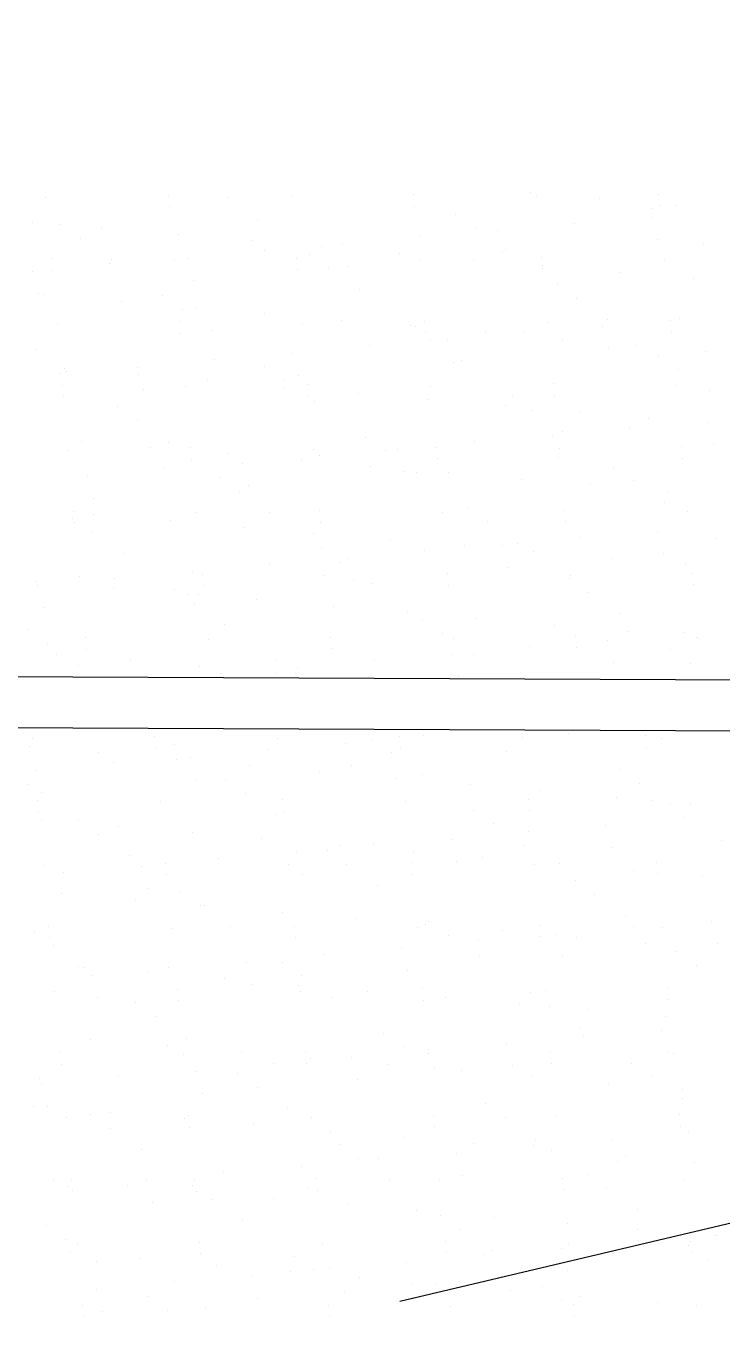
# Model space of a CAD drawing. Header units: millimetres. Extents: x 98 to 155, y -181 to 127.
# Drawn here: x 103.581 to 104.938, y 123.39 to 125.912 of the extents above; entities that cross this region are included whole.
import ezdxf
from ezdxf.enums import TextEntityAlignment as Align
from ezdxf.xclip import XClip

# ---------------------------------------------------------------- set-up
doc = ezdxf.new("R2010")
doc.units = ezdxf.units.MM
doc.header["$LTSCALE"] = 15
doc.header["$XCLIPFRAME"] = 2
doc.linetypes.add('ACAD_ISO07W100', pattern=[3, 0, -3])
doc.linetypes.add('HIDDEN', pattern=[0.375, 0.25, -0.125])
doc.layers.get('0').update_dxf_attribs({"color": 250})
for name, color, linetype in [('A-MURO BAJO', 250, 'Continuous'), ('A-PROYECCIONES', 250, 'HIDDEN'), ('DLP_VERDE', 250, 'Continuous')]:
    doc.layers.add(name, color=color, linetype=linetype)
doc.styles.add('R80', font='ARIALN.TTF', dxfattribs={"height": 2.03})

# ---------------------------------------------------------------- blocks, each defined once
blk = doc.blocks.new('A$C9f73720c')
at = {"layer": 'A-MURO BAJO', "ltscale": 0.5}
for p, q in [((38.0458, 125.7916, 0), (40.0797, 134.6873, 0)), ((40.1766, 134.6627, 0), (38.1545, 125.8181, 0))]:
    blk.add_line(p, q, dxfattribs=at)
at = {"layer": 'A-PROYECCIONES'}
blk.add_line((38.8761, 87.8303, 0), (38.1838, 142.0709, 0), dxfattribs=at)
at = {"layer": 'DLP_VERDE', "linetype": 'Continuous'}
for p, q in [((38.6072, 132.6004), (38.6072, 132.6004)), ((38.4181, 132.5674), (38.4181, 132.5674)), ((38.4401, 132.5645), (38.4401, 132.5645)), ((38.5461, 132.566), (38.5461, 132.566)), ((38.5728, 132.5689), (38.5728, 132.5689)), ((38.6924, 132.5667), (38.6924, 132.5667)), ((38.8407, 132.5737), (38.8407, 132.5737)), ((38.4201, 132.5291), (38.4201, 132.5291)), ((38.4645, 132.531), (38.4645, 132.531)), ((38.5591, 132.5488), (38.5591, 132.5488)), ((38.6631, 132.5352), (38.6631, 132.5352)), ((38.6732, 132.5401), (38.6732, 132.5401)), ((38.6851, 132.5323), (38.6851, 132.5323)), ((38.8331, 132.5471), (38.8331, 132.5471)), ((38.8775, 132.549), (38.8775, 132.549)), ((38.89, 132.55), (38.89, 132.55)), ((38.5191, 132.5196), (38.5191, 132.5196)), ((38.8041, 132.5166), (38.8041, 132.5166)), ((38.9081, 132.5029), (38.9081, 132.5029)), ((38.9302, 132.5), (38.9302, 132.5)), ((39.0492, 132.4843), (39.0492, 132.4843)), ((39.1711, 132.4981), (39.1711, 132.4981)), ((38.8002, 132.4677), (38.8002, 132.4677)), ((39.1367, 132.4665), (39.1367, 132.4665)), ((39.1532, 132.4706), (39.1532, 132.4706)), ((39.1752, 132.4677), (39.1752, 132.4677)), ((38.4293, 132.4373), (38.4293, 132.4373)), ((38.5055, 132.4371), (38.5055, 132.4371)), ((38.649, 132.4289), (38.649, 132.4289)), ((38.7658, 132.4362), (38.7658, 132.4362)), ((38.7953, 132.4296), (38.7953, 132.4296)), ((38.9435, 132.4366), (38.9435, 132.4366)), ((39.087, 132.4284), (39.087, 132.4284)), ((39.2333, 132.429), (39.2333, 132.429)), ((39.2942, 132.4521), (39.2942, 132.4521)), ((39.3816, 132.4361), (39.3816, 132.4361)), ((39.3982, 132.4384), (39.3982, 132.4384)), ((39.4202, 132.4355), (39.4202, 132.4355)), ((39.4539, 132.4477), (39.4539, 132.4477)), ((39.5251, 132.4278), (39.5251, 132.4278)), ((38.3948, 132.4058), (38.3948, 132.4058)), ((39.0196, 132.4059), (39.0196, 132.4059)), ((39.064, 132.4079), (39.064, 132.4079)), ((39.083, 132.4173), (39.083, 132.4173)), ((39.2727, 132.417), (39.2727, 132.417)), ((39.4326, 132.424), (39.4326, 132.424)), ((39.477, 132.4259), (39.477, 132.4259)), ((39.5392, 132.4198), (39.5392, 132.4198)), ((38.4467, 132.3809), (38.4467, 132.3809)), ((38.6066, 132.3879), (38.6066, 132.3879)), ((38.651, 132.3898), (38.651, 132.3898)), ((38.712, 132.3869), (38.712, 132.3869)), ((38.8597, 132.3989), (38.8597, 132.3989)), ((39.7482, 132.3809), (39.7482, 132.3809)), ((39.3641, 132.3654), (39.3641, 132.3654)), ((38.3849, 132.3316), (38.3849, 132.3316)), ((38.9932, 132.335), (38.9932, 132.335)), ((39.3297, 132.3339), (39.3297, 132.3339)), ((39.6894, 132.3379), (39.6894, 132.3379)), ((39.7138, 132.3494), (39.7138, 132.3494)), ((39.7834, 132.342), (39.7834, 132.342)), ((39.8278, 132.344), (39.8278, 132.344)), ((39.8377, 132.3449), (39.8377, 132.3449)), ((38.4889, 132.318), (38.4889, 132.318)), ((38.511, 132.3151), (38.511, 132.3151)), ((38.6222, 132.3047), (38.6222, 132.3047)), ((38.9588, 132.3035), (38.9588, 132.3035)), ((38.4601, 132.293), (38.4601, 132.293)), ((38.6084, 132.3), (38.6084, 132.3)), ((38.63, 132.2994), (38.63, 132.2994)), ((38.734, 132.2857), (38.734, 132.2857)), ((38.7518, 132.2918), (38.7518, 132.2918)), ((38.756, 132.2828), (38.756, 132.2828)), ((38.8981, 132.2925), (38.8981, 132.2925)), ((39.0464, 132.2995), (39.0464, 132.2995)), ((39.1899, 132.2913), (39.1899, 132.2913)), ((39.2759, 132.2846), (39.2759, 132.2846)), ((39.3361, 132.2919), (39.3361, 132.2919)), ((39.4592, 132.2758), (39.4592, 132.2758)), ((39.4844, 132.299), (39.4844, 132.299)), ((39.66, 132.3002), (39.66, 132.3002)), ((39.6871, 132.2787), (39.6871, 132.2787)), ((39.7091, 132.2758), (39.7091, 132.2758)), ((38.5878, 132.2731), (38.5878, 132.2731)), ((38.875, 132.2671), (38.875, 132.2671)), ((38.905, 132.2542), (38.905, 132.2542)), ((38.979, 132.2534), (38.979, 132.2534)), ((39.001, 132.2505), (39.001, 132.2505)), ((39.0462, 132.2578), (39.0462, 132.2578)), ((39.2061, 132.2647), (39.2061, 132.2647)), ((39.2505, 132.2667), (39.2505, 132.2667)), ((39.8281, 132.2601), (39.8281, 132.2601)), ((38.3801, 132.2287), (38.3801, 132.2287)), ((38.4245, 132.2306), (38.4245, 132.2306)), ((38.6332, 132.2397), (38.6332, 132.2397)), ((38.7931, 132.2467), (38.7931, 132.2467)), ((38.8375, 132.2487), (38.8375, 132.2487)), ((39.12, 132.2349), (39.12, 132.2349)), ((39.9321, 132.2464), (39.9321, 132.2464)), ((39.9412, 132.2482), (39.9412, 132.2482)), ((39.9542, 132.2435), (39.9542, 132.2435)), ((40.0732, 132.2279), (40.0732, 132.2279)), ((40.2777, 132.2471), (40.2777, 132.2471)), ((38.5341, 132.2239), (38.5341, 132.2239)), ((39.1861, 132.2023), (39.1861, 132.2023)), ((39.224, 132.2212), (39.224, 132.2212)), ((39.2461, 132.2183), (39.2461, 132.2183)), ((39.3651, 132.2026), (39.3651, 132.2026)), ((39.646, 132.2001), (39.646, 132.2001)), ((39.7923, 132.2008), (39.7923, 132.2008)), ((39.9068, 132.2167), (39.9068, 132.2167)), ((39.9406, 132.2078), (39.9406, 132.2078)), ((39.9699, 132.2009), (39.9699, 132.2009)), ((40.0143, 132.2028), (40.0143, 132.2028)), ((40.1772, 132.2142), (40.1772, 132.2142)), ((40.1992, 132.2113), (40.1992, 132.2113)), ((40.2231, 132.2119), (40.2231, 132.2119)), ((40.2303, 132.2003), (40.2303, 132.2003)), ((40.3786, 132.2073), (40.3786, 132.2073)), ((40.3829, 132.2189), (40.3829, 132.2189)), ((40.4273, 132.2208), (40.4273, 132.2208)), ((39.4691, 132.1889), (39.4691, 132.1889)), ((39.4911, 132.186), (39.4911, 132.186)), ((39.8101, 132.1939), (39.8101, 132.1939)), ((40.084, 132.1996), (40.084, 132.1996)), ((40.2239, 132.1978), (40.2239, 132.1978)), ((40.3182, 132.1956), (40.3182, 132.1956)), ((40.4222, 132.1819), (40.4222, 132.1819)), ((40.4442, 132.179), (40.4442, 132.179)), ((40.5221, 132.1991), (40.5221, 132.1991)), ((38.4166, 132.1552), (38.4166, 132.1552)), ((38.5629, 132.1559), (38.5629, 132.1559)), ((38.7112, 132.1629), (38.7112, 132.1629)), ((38.8152, 132.172), (38.8152, 132.172)), ((38.8547, 132.1547), (38.8547, 132.1547)), ((39.0009, 132.1554), (39.0009, 132.1554)), ((39.1492, 132.1624), (39.1492, 132.1624)), ((39.1517, 132.1708), (39.1517, 132.1708)), ((39.2927, 132.1542), (39.2927, 132.1542)), ((39.439, 132.1548), (39.439, 132.1548)), ((39.4689, 132.1519), (39.4689, 132.1519)), ((39.853, 132.1675), (39.853, 132.1675)), ((40.5632, 132.1634), (40.5632, 132.1634)), ((38.4443, 132.1416), (38.4443, 132.1416)), ((38.7808, 132.1404), (38.7808, 132.1404)), ((39.437, 132.1255), (39.437, 132.1255)), ((40.5051, 132.1459), (40.5051, 132.1459)), ((38.3148, 132.1008), (38.3148, 132.1008)), ((38.4099, 132.1101), (38.4099, 132.1101)), ((38.9796, 132.1055), (38.9796, 132.1055)), ((39.024, 132.1075), (39.024, 132.1075)), ((39.098, 132.1215), (39.098, 132.1215)), ((39.2327, 132.1166), (39.2327, 132.1166)), ((39.3926, 132.1236), (39.3926, 132.1236)), ((40.1341, 132.1156), (40.1341, 132.1156)), ((40.4707, 132.1144), (40.4707, 132.1144)), ((38.3368, 132.0979), (38.3368, 132.0979)), ((38.4067, 132.0805), (38.4067, 132.0805)), ((38.4558, 132.0822), (38.4558, 132.0822)), ((38.5666, 132.0875), (38.5666, 132.0875)), ((38.611, 132.0895), (38.611, 132.0895)), ((38.7271, 132.0912), (38.7271, 132.0912)), ((38.8197, 132.0986), (38.8197, 132.0986)), ((39.7632, 132.0852), (39.7632, 132.0852)), ((40.0997, 132.084), (40.0997, 132.084)), ((38.3561, 132.0608), (38.3561, 132.0608)), ((38.5598, 132.0685), (38.5598, 132.0685)), ((38.5819, 132.0656), (38.5819, 132.0656)), ((38.7008, 132.0499), (38.7008, 132.0499)), ((39.3791, 132.0696), (39.3791, 132.0696)), ((39.6054, 132.0713), (39.6054, 132.0713)), ((39.7288, 132.0537), (39.7288, 132.0537)), ((39.7488, 132.063), (39.7488, 132.063)), ((39.8951, 132.0637), (39.8951, 132.0637)), ((39.9966, 132.0527), (39.9966, 132.0527)), ((40.0434, 132.0707), (40.0434, 132.0707)), ((40.1564, 132.0597), (40.1564, 132.0597)), ((40.1869, 132.0625), (40.1869, 132.0625)), ((40.2008, 132.0616), (40.2008, 132.0616)), ((40.3331, 132.0632), (40.3331, 132.0632)), ((40.4096, 132.0707), (40.4096, 132.0707)), ((40.4169, 132.0651), (40.4169, 132.0651)), ((40.4814, 132.0702), (40.4814, 132.0702)), ((38.376, 132.0263), (38.376, 132.0263)), ((38.8048, 132.0362), (38.8048, 132.0362)), ((38.814, 132.0258), (38.814, 132.0258)), ((38.8269, 132.0333), (38.8269, 132.0333)), ((39.0082, 132.0393), (39.0082, 132.0393)), ((39.2521, 132.0253), (39.2521, 132.0253)), ((39.3447, 132.0381), (39.3447, 132.0381)), ((39.5836, 132.0347), (39.5836, 132.0347)), ((39.654, 132.0429), (39.654, 132.0429)), ((39.7434, 132.0417), (39.7434, 132.0417)), ((39.758, 132.0292), (39.758, 132.0292)), ((39.78, 132.0263), (39.78, 132.0263)), ((39.7879, 132.0436), (39.7879, 132.0436)), ((40.046, 132.0348), (40.046, 132.0348)), ((38.5195, 132.0181), (38.5195, 132.0181)), ((38.6373, 132.0089), (38.6373, 132.0089)), ((38.6657, 132.0188), (38.6657, 132.0188)), ((38.9459, 132.0177), (38.9459, 132.0177)), ((38.9575, 132.0176), (38.9575, 132.0176)), ((38.9738, 132.0077), (38.9738, 132.0077)), ((39.0499, 132.004), (39.0499, 132.004)), ((39.0719, 132.0011), (39.0719, 132.0011)), ((39.1038, 132.0182), (39.1038, 132.0182)), ((39.3955, 132.017), (39.3955, 132.017)), ((39.6751, 132.0044), (39.6751, 132.0044)), ((39.899, 132.0107), (39.899, 132.0107)), ((38.6028, 131.9774), (38.6028, 131.9774)), ((39.1909, 131.9854), (39.1909, 131.9854)), ((39.291, 131.9888), (39.291, 131.9888)), ((39.4192, 131.9754), (39.4192, 131.9754)), ((40.003, 131.997), (40.003, 131.997)), ((40.025, 131.9941), (40.025, 131.9941)), ((40.144, 131.9784), (40.144, 131.9784)), ((40.3271, 131.9829), (40.3271, 131.9829)), ((38.7975, 131.9483), (38.7975, 131.9483)), ((38.92, 131.9585), (38.92, 131.9585)), ((39.0062, 131.9574), (39.0062, 131.9574)), ((39.1661, 131.9644), (39.1661, 131.9644)), ((39.2105, 131.9663), (39.2105, 131.9663)), ((39.2949, 131.9717), (39.2949, 131.9717)), ((39.3169, 131.9688), (39.3169, 131.9688)), ((39.4359, 131.9532), (39.4359, 131.9532)), ((39.9562, 131.9525), (39.9562, 131.9525)), ((40.248, 131.9647), (40.248, 131.9647)), ((40.2701, 131.9618), (40.2701, 131.9618)), ((40.2927, 131.9513), (40.2927, 131.9513)), ((38.3401, 131.9283), (38.3401, 131.9283)), ((38.3845, 131.9302), (38.3845, 131.9302)), ((38.5491, 131.9281), (38.5491, 131.9281)), ((38.5932, 131.9394), (38.5932, 131.9394)), ((38.7531, 131.9463), (38.7531, 131.9463)), ((39.5599, 131.9271), (39.5599, 131.9271)), ((39.7082, 131.9342), (39.7082, 131.9342)), ((39.8517, 131.9259), (39.8517, 131.9259)), ((39.998, 131.9266), (39.998, 131.9266)), ((40.1462, 131.9336), (40.1462, 131.9336)), ((40.2897, 131.9254), (40.2897, 131.9254)), ((40.389, 131.9462), (40.389, 131.9462)), ((40.436, 131.9261), (40.436, 131.9261)), ((40.4931, 131.9325), (40.4931, 131.9325)), ((40.5151, 131.9296), (40.5151, 131.9296)), ((39.2012, 131.9066), (39.2012, 131.9066)), ((39.5853, 131.9221), (39.5853, 131.9221)), ((39.9218, 131.921), (39.9218, 131.921)), ((39.9299, 131.9005), (39.9299, 131.9005)), ((39.9744, 131.9024), (39.9744, 131.9024)), ((40.1831, 131.9115), (40.1831, 131.9115)), ((40.239, 131.9021), (40.239, 131.9021)), ((40.3429, 131.9185), (40.3429, 131.9185)), ((40.3873, 131.9204), (40.3873, 131.9204)), ((38.3305, 131.8822), (38.3305, 131.8822)), ((38.4788, 131.8892), (38.4788, 131.8892)), ((38.6223, 131.881), (38.6223, 131.881)), ((38.7686, 131.8817), (38.7686, 131.8817)), ((38.8302, 131.8762), (38.8302, 131.8762)), ((38.9169, 131.8887), (38.9169, 131.8887)), ((39.0603, 131.8805), (39.0603, 131.8805)), ((39.1668, 131.875), (39.1668, 131.875)), ((39.2066, 131.8811), (39.2066, 131.8811)), ((39.3549, 131.8882), (39.3549, 131.8882)), ((39.5509, 131.8906), (39.5509, 131.8906)), ((39.5614, 131.8844), (39.5614, 131.8844)), ((39.7701, 131.8935), (39.7701, 131.8935)), ((38.2817, 131.865), (38.2817, 131.865)), ((38.3857, 131.8513), (38.3857, 131.8513)), ((38.4077, 131.8484), (38.4077, 131.8484)), ((39.868, 131.8717), (39.868, 131.8717)), ((38.4593, 131.8458), (38.4593, 131.8458)), ((38.5267, 131.8327), (38.5267, 131.8327)), ((38.7958, 131.8447), (38.7958, 131.8447)), ((39.113, 131.8258), (39.113, 131.8258)), ((39.3526, 131.8232), (39.3526, 131.8232)), ((39.397, 131.8251), (39.397, 131.8251)), ((38.4249, 131.8143), (38.4249, 131.8143)), ((38.6307, 131.819), (38.6307, 131.819)), ((38.6527, 131.8161), (38.6527, 131.8161)), ((38.7717, 131.8005), (38.7717, 131.8005)), ((38.7797, 131.7982), (38.7797, 131.7982)), ((38.9396, 131.8052), (38.9396, 131.8052)), ((38.984, 131.8071), (38.984, 131.8071)), ((39.1927, 131.8162), (39.1927, 131.8162)), ((39.5838, 131.812), (39.5838, 131.812)), ((39.6058, 131.8091), (39.6058, 131.8091)), ((39.811, 131.7971), (39.811, 131.7971)), ((40.1492, 131.8198), (40.1492, 131.8198)), ((40.2491, 131.7965), (40.2491, 131.7965)), ((40.4857, 131.8186), (40.4857, 131.8186)), ((38.3667, 131.7802), (38.3667, 131.7802)), ((38.5266, 131.7871), (38.5266, 131.7871)), ((38.571, 131.7891), (38.571, 131.7891)), ((38.7421, 131.7954), (38.7421, 131.7954)), ((38.8757, 131.7868), (38.8757, 131.7868)), ((38.8977, 131.7839), (38.8977, 131.7839)), ((39.3941, 131.7739), (39.3941, 131.7739)), ((39.6628, 131.79), (39.6628, 131.79)), ((39.7248, 131.7935), (39.7248, 131.7935)), ((39.7782, 131.7894), (39.7782, 131.7894)), ((39.8288, 131.7798), (39.8288, 131.7798)), ((39.8509, 131.7769), (39.8509, 131.7769)), ((39.9545, 131.7888), (39.9545, 131.7888)), ((40.1008, 131.7895), (40.1008, 131.7895)), ((40.1148, 131.7883), (40.1148, 131.7883)), ((40.3925, 131.7883), (40.3925, 131.7883)), ((38.3712, 131.765), (38.3712, 131.765)), ((38.5817, 131.7521), (38.5817, 131.7521)), ((39.0167, 131.7682), (39.0167, 131.7682)), ((39.0197, 131.7516), (39.0197, 131.7516)), ((39.1207, 131.7545), (39.1207, 131.7545)), ((39.1428, 131.7516), (39.1428, 131.7516)), ((39.7438, 131.7579), (39.7438, 131.7579)), ((39.9566, 131.7523), (39.9566, 131.7523)), ((39.9699, 131.7612), (39.9699, 131.7612)), ((40.0739, 131.7475), (40.0739, 131.7475)), ((40.1164, 131.7593), (40.1164, 131.7593)), ((40.1609, 131.7612), (40.1609, 131.7612)), ((40.3696, 131.7704), (40.3696, 131.7704)), ((40.4319, 131.7694), (40.4319, 131.7694)), ((38.2871, 131.7444), (38.2871, 131.7444)), ((38.4334, 131.7451), (38.4334, 131.7451)), ((38.7251, 131.7439), (38.7251, 131.7439)), ((38.8714, 131.7446), (38.8714, 131.7446)), ((39.0232, 131.7435), (39.0232, 131.7435)), ((39.1632, 131.7434), (39.1632, 131.7434)), ((39.2618, 131.736), (39.2618, 131.736)), ((39.3095, 131.744), (39.3095, 131.744)), ((39.3597, 131.7423), (39.3597, 131.7423)), ((39.3658, 131.7223), (39.3658, 131.7223)), ((39.5436, 131.7343), (39.5436, 131.7343)), ((39.7035, 131.7413), (39.7035, 131.7413)), ((39.7479, 131.7432), (39.7479, 131.7432)), ((40.061, 131.739), (40.061, 131.739)), ((40.0959, 131.7446), (40.0959, 131.7446)), ((40.2149, 131.729), (40.2149, 131.729)), ((38.6523, 131.7131), (38.6523, 131.7131)), ((38.9888, 131.712), (38.9888, 131.712)), ((39.3878, 131.7194), (39.3878, 131.7194)), ((39.6901, 131.7086), (39.6901, 131.7086)), ((40.3189, 131.7153), (40.3189, 131.7153)), ((40.3409, 131.7124), (40.3409, 131.7124)), ((40.4599, 131.6967), (40.4599, 131.6967)), ((38.2814, 131.6828), (38.2814, 131.6828)), ((38.6179, 131.6816), (38.6179, 131.6816)), ((39.306, 131.6931), (39.306, 131.6931)), ((39.3792, 131.675), (39.3792, 131.675)), ((40.3421, 131.6871), (40.3421, 131.6871)), ((38.2469, 131.6512), (38.2469, 131.6512)), ((38.7131, 131.646), (38.7131, 131.646)), ((38.7575, 131.6479), (38.7575, 131.6479)), ((38.9351, 131.6627), (38.9351, 131.6627)), ((38.9662, 131.657), (38.9662, 131.657)), ((39.1261, 131.664), (39.1261, 131.664)), ((39.1705, 131.6659), (39.1705, 131.6659)), ((39.6193, 131.6523), (39.6193, 131.6523)), ((39.7656, 131.6529), (39.7656, 131.6529)), ((39.9139, 131.66), (39.9139, 131.66)), ((39.9712, 131.6567), (39.9712, 131.6567)), ((40.0573, 131.6517), (40.0573, 131.6517)), ((40.2036, 131.6524), (40.2036, 131.6524)), ((40.3077, 131.6556), (40.3077, 131.6556)), ((40.3519, 131.6594), (40.3519, 131.6594)), ((38.2115, 131.6341), (38.2115, 131.6341)), ((38.2335, 131.6312), (38.2335, 131.6312)), ((38.3001, 131.6279), (38.3001, 131.6279)), ((38.3445, 131.6299), (38.3445, 131.6299)), ((38.5532, 131.639), (38.5532, 131.639)), ((38.5641, 131.6324), (38.5641, 131.6324)), ((39.6003, 131.6264), (39.6003, 131.6264)), ((39.9368, 131.6252), (39.9368, 131.6252)), ((40.3474, 131.6201), (40.3474, 131.6201)), ((38.2465, 131.6155), (38.2465, 131.6155)), ((38.3525, 131.6155), (38.3525, 131.6155)), ((38.3899, 131.6073), (38.3899, 131.6073)), ((38.4565, 131.6018), (38.4565, 131.6018)), ((38.4786, 131.5989), (38.4786, 131.5989)), ((38.5362, 131.608), (38.5362, 131.608)), ((38.6845, 131.615), (38.6845, 131.615)), ((38.828, 131.6068), (38.828, 131.6068)), ((38.9743, 131.6075), (38.9743, 131.6075)), ((39.1225, 131.6145), (39.1225, 131.6145)), ((39.2162, 131.6108), (39.2162, 131.6108)), ((39.266, 131.6063), (39.266, 131.6063)), ((39.5659, 131.5948), (39.5659, 131.5948)), ((39.89, 131.6001), (39.89, 131.6001)), ((39.9344, 131.602), (39.9344, 131.602)), ((40.1431, 131.6112), (40.1431, 131.6112)), ((40.254, 131.6063), (40.254, 131.6063)), ((40.3029, 131.6181), (40.3029, 131.6181)), ((38.5975, 131.5833), (38.5975, 131.5833)), ((38.7015, 131.5696), (38.7015, 131.5696)), ((38.8453, 131.5804), (38.8453, 131.5804)), ((39.1818, 131.5793), (39.1818, 131.5793)), ((39.477, 131.5821), (39.477, 131.5821)), ((39.5214, 131.584), (39.5214, 131.584)), ((39.5507, 131.5763), (39.5507, 131.5763)), ((39.7301, 131.5931), (39.7301, 131.5931)), ((39.8831, 131.576), (39.8831, 131.576)), ((38.4743, 131.5501), (38.4743, 131.5501)), ((38.7236, 131.5667), (38.7236, 131.5667)), ((38.8108, 131.5489), (38.8108, 131.5489)), ((38.8426, 131.551), (38.8426, 131.551)), ((39.5121, 131.5456), (39.5121, 131.5456)), ((39.6547, 131.5626), (39.6547, 131.5626)), ((39.6767, 131.5597), (39.6767, 131.5597)), ((38.9466, 131.5373), (38.9466, 131.5373)), ((38.9686, 131.5344), (38.9686, 131.5344)), ((39.128, 131.53), (39.128, 131.53)), ((39.3126, 131.5228), (39.3126, 131.5228)), ((39.5787, 131.5234), (39.5787, 131.5234)), ((39.7957, 131.544), (39.7957, 131.544)), ((39.8997, 131.5303), (39.8997, 131.5303)), ((39.9217, 131.5274), (39.9217, 131.5274)), ((40.0167, 131.5229), (40.0167, 131.5229)), ((40.1642, 131.524), (40.1642, 131.524)), ((38.4399, 131.5185), (38.4399, 131.5185)), ((38.7397, 131.4978), (38.7397, 131.4978)), ((38.7571, 131.4997), (38.7571, 131.4997)), ((38.8996, 131.5048), (38.8996, 131.5048)), ((38.944, 131.5067), (38.944, 131.5067)), ((39.0876, 131.5188), (39.0876, 131.5188)), ((39.1527, 131.5158), (39.1527, 131.5158)), ((39.1916, 131.5051), (39.1916, 131.5051)), ((39.2136, 131.5022), (39.2136, 131.5022)), ((39.7222, 131.5151), (39.7222, 131.5151)), ((39.8684, 131.5158), (39.8684, 131.5158)), ((40.0407, 131.5118), (40.0407, 131.5118)), ((40.1447, 131.4981), (40.1447, 131.4981)), ((40.1602, 131.5146), (40.1602, 131.5146)), ((40.1668, 131.4952), (40.1668, 131.4952)), ((40.3065, 131.5153), (40.3065, 131.5153)), ((38.201, 131.4714), (38.201, 131.4714)), ((38.3267, 131.4798), (38.3267, 131.4798)), ((38.3493, 131.4784), (38.3493, 131.4784)), ((38.3862, 131.4693), (38.3862, 131.4693)), ((38.4866, 131.4868), (38.4866, 131.4868)), ((38.4928, 131.4702), (38.4928, 131.4702)), ((38.531, 131.4887), (38.531, 131.4887)), ((38.6391, 131.4709), (38.6391, 131.4709)), ((38.7873, 131.4779), (38.7873, 131.4779)), ((38.9308, 131.4697), (38.9308, 131.4697)), ((39.0771, 131.4704), (39.0771, 131.4704)), ((39.2254, 131.4774), (39.2254, 131.4774)), ((39.3326, 131.4865), (39.3326, 131.4865)), ((39.7933, 131.4937), (39.7933, 131.4937)), ((40.1298, 131.4925), (40.1298, 131.4925)), ((40.2858, 131.4795), (40.2858, 131.4795)), ((40.3296, 131.47), (40.3296, 131.47)), ((39.0382, 131.4477), (39.0382, 131.4477)), ((39.7589, 131.4621), (39.7589, 131.4621)), ((39.9166, 131.4519), (39.9166, 131.4519)), ((40.0765, 131.4589), (40.0765, 131.4589)), ((40.1209, 131.4609), (40.1209, 131.4609)), ((40.3898, 131.4658), (40.3898, 131.4658)), ((40.4118, 131.4629), (40.4118, 131.4629)), ((39.5036, 131.4339), (39.5036, 131.4339)), ((39.6635, 131.4409), (39.6635, 131.4409)), ((39.7079, 131.4428), (39.7079, 131.4428)), ((40.076, 131.4433), (40.076, 131.4433)), ((38.1784, 131.3983), (38.1784, 131.3983)), ((38.6673, 131.4174), (38.6673, 131.4174)), ((39.0038, 131.4162), (39.0038, 131.4162)), ((39.321, 131.3973), (39.321, 131.3973)), ((39.7051, 131.4129), (39.7051, 131.4129)), ((38.2824, 131.3846), (38.2824, 131.3846)), ((38.2964, 131.387), (38.2964, 131.387)), ((38.3044, 131.3817), (38.3044, 131.3817)), ((38.6329, 131.3858), (38.6329, 131.3858)), ((39.5332, 131.3792), (39.5332, 131.3792)), ((39.6815, 131.3863), (39.6815, 131.3863)), ((39.825, 131.378), (39.825, 131.378)), ((39.9713, 131.3787), (39.9713, 131.3787)), ((40.1196, 131.3857), (40.1196, 131.3857)), ((40.263, 131.3775), (40.263, 131.3775)), ((40.3572, 131.3913), (40.3572, 131.3913)), ((38.262, 131.3555), (38.262, 131.3555)), ((38.4234, 131.3661), (38.4234, 131.3661)), ((38.5274, 131.3524), (38.5274, 131.3524)), ((38.5494, 131.3495), (38.5494, 131.3495)), ((38.6731, 131.3456), (38.6731, 131.3456)), ((38.7175, 131.3475), (38.7175, 131.3475)), ((38.9262, 131.3566), (38.9262, 131.3566)), ((38.9501, 131.367), (38.9501, 131.367)), ((39.0861, 131.3636), (39.0861, 131.3636)), ((39.1305, 131.3656), (39.1305, 131.3656)), ((39.4805, 131.3454), (39.4805, 131.3454)), ((39.9862, 131.361), (39.9862, 131.361)), ((40.3228, 131.3598), (40.3228, 131.3598)), ((38.3039, 131.3343), (38.3039, 131.3343)), ((38.3045, 131.3295), (38.3045, 131.3295)), ((38.4522, 131.3413), (38.4522, 131.3413)), ((38.5132, 131.3386), (38.5132, 131.3386)), ((38.5792, 131.3366), (38.5792, 131.3366)), ((38.5956, 131.3331), (38.5956, 131.3331)), ((38.6684, 131.3338), (38.6684, 131.3338)), ((38.7419, 131.3338), (38.7419, 131.3338)), ((38.7724, 131.3201), (38.7724, 131.3201)), ((38.8902, 131.3408), (38.8902, 131.3408)), ((39.0337, 131.3326), (39.0337, 131.3326)), ((39.1799, 131.3333), (39.1799, 131.3333)), ((39.5025, 131.3425), (39.5025, 131.3425)), ((39.6153, 131.3306), (39.6153, 131.3306)), ((39.6215, 131.3268), (39.6215, 131.3268)), ((39.9518, 131.3294), (39.9518, 131.3294)), ((40.263, 131.3178), (40.263, 131.3178)), ((40.3074, 131.3197), (40.3074, 131.3197)), ((38.7945, 131.3172), (38.7945, 131.3172)), ((38.9134, 131.3016), (38.9134, 131.3016)), ((39.2312, 131.315), (39.2312, 131.315)), ((39.5809, 131.2991), (39.5809, 131.2991)), ((39.6901, 131.2927), (39.6901, 131.2927)), ((39.7255, 131.3131), (39.7255, 131.3131)), ((39.7476, 131.3102), (39.7476, 131.3102)), ((39.85, 131.2997), (39.85, 131.2997)), ((39.8666, 131.2946), (39.8666, 131.2946)), ((39.8944, 131.3017), (39.8944, 131.3017)), ((40.1031, 131.3108), (40.1031, 131.3108)), ((40.269, 131.3106), (40.269, 131.3106)), ((38.8603, 131.2847), (38.8603, 131.2847)), ((39.0174, 131.2879), (39.0174, 131.2879)), ((39.0395, 131.285), (39.0395, 131.285)), ((39.1585, 131.2693), (39.1585, 131.2693)), ((39.1968, 131.2835), (39.1968, 131.2835)), ((39.437, 131.2817), (39.437, 131.2817)), ((39.4814, 131.2836), (39.4814, 131.2836)), ((39.8981, 131.2802), (39.8981, 131.2802)), ((39.9706, 131.2809), (39.9706, 131.2809)), ((39.9926, 131.278), (39.9926, 131.278)), ((38.8259, 131.2531), (38.8259, 131.2531)), ((39.2625, 131.2556), (39.2625, 131.2556)), ((39.2845, 131.2527), (39.2845, 131.2527)), ((39.5272, 131.2498), (39.5272, 131.2498)), ((39.6361, 131.2421), (39.6361, 131.2421)), ((39.7844, 131.2492), (39.7844, 131.2492)), ((40.1116, 131.2623), (40.1116, 131.2623)), ((40.2156, 131.2486), (40.2156, 131.2486)), ((40.2224, 131.2486), (40.2224, 131.2486)), ((40.2376, 131.2457), (40.2376, 131.2457)), ((39.1431, 131.2343), (39.1431, 131.2343)), ((39.2726, 131.2224), (39.2726, 131.2224)), ((39.4898, 131.2415), (39.4898, 131.2415)), ((39.9278, 131.2409), (39.9278, 131.2409)), ((40.0741, 131.2416), (40.0741, 131.2416)), ((40.1792, 131.2283), (40.1792, 131.2283)), ((40.3566, 131.23), (40.3566, 131.23)), ((40.3659, 131.2404), (40.3659, 131.2404)), ((38.8596, 131.2044), (38.8596, 131.2044)), ((38.904, 131.2063), (38.904, 131.2063)), ((38.993, 131.2037), (38.993, 131.2037)), ((39.1127, 131.2155), (39.1127, 131.2155)), ((39.1365, 131.1955), (39.1365, 131.1955)), ((39.8083, 131.1979), (39.8083, 131.1979)), ((40.1448, 131.1967), (40.1448, 131.1967)), ((39.4374, 131.1675), (39.4374, 131.1675)), ((39.7739, 131.1664), (39.7739, 131.1664)), ((40.2896, 131.1696), (40.2896, 131.1696)), ((39.0533, 131.152), (39.0533, 131.152)), ((39.6679, 131.1425), (39.6679, 131.1425)), ((39.8766, 131.1516), (39.8766, 131.1516)), ((40.0365, 131.1585), (40.0365, 131.1585)), ((40.0809, 131.1605), (40.0809, 131.1605)), ((40.0911, 131.1475), (40.0911, 131.1475)), ((39.403, 131.136), (39.403, 131.136)), ((39.4636, 131.1335), (39.4636, 131.1335)), ((39.6235, 131.1405), (39.6235, 131.1405)), ((39.7201, 131.1171), (39.7201, 131.1171)), ((39.4474, 131.1096), (39.4474, 131.1096)), ((39.4492, 131.1126), (39.4492, 131.1126)), ((39.5514, 131.0959), (39.5514, 131.0959)), ((39.5734, 131.093), (39.5734, 131.093)), ((39.5926, 131.1044), (39.5926, 131.1044)), ((39.7389, 131.105), (39.7389, 131.105)), ((39.8872, 131.1121), (39.8872, 131.1121)), ((40.0307, 131.1038), (40.0307, 131.1038)), ((40.1769, 131.1045), (40.1769, 131.1045)), ((40.3252, 131.1115), (40.3252, 131.1115)), ((39.6924, 131.0774), (39.6924, 131.0774)), ((40.0013, 131.0652), (40.0013, 131.0652)), ((39.7964, 131.0637), (39.7964, 131.0637)), ((39.8184, 131.0608), (39.8184, 131.0608)), ((39.9374, 131.0451), (39.9374, 131.0451)), ((39.6303, 131.0348), (39.6303, 131.0348)), ((39.9669, 131.0337), (39.9669, 131.0337)), ((40.0414, 131.0314), (40.0414, 131.0314)), ((40.0635, 131.0285), (40.0635, 131.0285)), ((40.223, 131.0174), (40.223, 131.0174)), ((40.2674, 131.0193), (40.2674, 131.0193)), ((40.284, 131.0148), (40.284, 131.0148)), ((39.81, 130.9993), (39.81, 130.9993)), ((39.8544, 131.0013), (39.8544, 131.0013)), ((40.0631, 131.0104), (40.0631, 131.0104)), ((40.1825, 131.0128), (40.1825, 131.0128)), ((40.2865, 130.9992), (40.2865, 130.9992)), ((40.3085, 130.9963), (40.3085, 130.9963)), ((39.9131, 130.9844), (39.9131, 130.9844)), ((39.99, 130.975), (39.99, 130.975)), ((40.1335, 130.9667), (40.1335, 130.9667)), ((40.2798, 130.9674), (40.2798, 130.9674)), ((40.1942, 130.9325), (40.1942, 130.9325))]:
    blk.add_line(p, q, dxfattribs=at)
at = {"style": 'R80'}
for height, rotation, p in [(0.09, 0.009, (39.554, 141.0046, 0)), (0.09, 0.009, (45.7984, 139.3226, 0)), (0.09, 0.009, (50.4634, 135.3578, 0)), (0.09, 0.009, (41.9784, 129.0436, 0)), (0.09, 0.009, (37.8409, 128.6089, 0)), (0.09, 0.009, (35.483, 116.3582, 0)), (0.09, 0.009, (63.0395, 116.3253, 0)), (0.09, 0.009, (38.5607, 113.6321, 0)), (0.09, 0.009, (45.1292, 84.3757, 0)), (0.09, 0.009, (43.9111, 83.9335, 0)), (0.09, 0.009, (43.1485, 83.401, 0)), (0.09, 0.009, (28.0067, 80.1071, 0)), (0.09, 0.009, (44.3753, 79.9046, 0)), (0.09, 0.009, (55.151, 79.2173, 0)), (0.09, 0.009, (38.2608, 76.0049)), (0.09, 0.009, (39.0036, 75.5558)), (0.09, 0.009, (27.5137, 75.2133, 0)), (0.09, 0.009, (27.5137, 75.2133, 0)), (0.09, 0.009, (39.8519, 75.1543)), (0.09, 0.009, (25.3599, 70.2709, 0)), (0.09, 0.009, (32.1646, 69.192, 0)), (0.09, 0.009, (32.1646, 69.192, 0)), (0.09, 0.009, (26.9947, 68.6392, 0)), (0.09, 0.009, (59.8504, 67.3859, 0)), (0.09, 0.009, (24.839, 65.5107, 0)), (0.09, 0.009, (24.839, 65.5107, 0)), (0.09, 0.009, (33.5008, 60.261, 0)), (0.09, 0.009, (33.5008, 60.261, 0)), (0.09, 347.3908, (17.1069, 59.2726, 0)), (0.09, 0.009, (26.4708, 59.2035, 0)), (0.09, 0.009, (26.4708, 59.2035, 0)), (0.09, 0.009, (23.1216, 58.7685, 0)), (0.09, 0.009, (23.1216, 58.7685, 0)), (0.09, 0.009, (27.6632, 55.3959, 0)), (0.09, 0.009, (27.6632, 55.3959, 0)), (0.09, 0.009, (22.2239, 54.9818, 0)), (0.09, 0.009, (22.2239, 54.9818, 0)), (0.09, 0.009, (65.7174, 53.5803, 0)), (0.09, 0.009, (38.377, 51.7166, 0)), (0.09, 0.009, (38.377, 51.7166, 0)), (0.09, 0.009, (21.0294, 51.3767, 0)), (0.09, 0.009, (21.0294, 51.3767, 0)), (0.09, 0.009, (29.4091, 50.8876, 0)), (0.09, 0.009, (29.4091, 50.8876, 0)), (0.09, 0.009, (22.5184, 48.0808, 0)), (0.09, 0.009, (22.5184, 48.0808, 0)), (0.09, 0.009, (32.8305, 47.9478, 0)), (0.09, 0.009, (38.6414, 47.9238, 0)), (0.09, 1.5576, (45.5013, 47.0033, 0)), (0.09, 1.5576, (45.5013, 47.0033, 0)), (0.09, 1.5576, (42.9613, 45.8781, 0)), (0.09, 0.009, (31.2252, 43.4352, 0)), (0.09, 0.009, (31.2252, 43.4352, 0)), (0.09, 0.009, (24.8291, 43.3056, 0)), (0.09, 0.009, (24.8291, 43.3056, 0)), (0.09, 0.009, (28.8684, 42.6092, 0)), (0.09, 0.009, (28.8684, 42.6092, 0)), (0.09, 0.009, (46.0815, 42.4048, 0)), (0.09, 0.009, (19.0307, 42.0559, 0)), (0.09, 0.009, (19.0307, 42.0559, 0)), (0.09, 0.009, (70.9067, 41.0329, 0)), (0.09, 0.009, (22.7765, 38.7407, 0)), (0.09, 0.009, (22.7765, 38.7407, 0)), (0.09, 0.009, (17.8952, 37.4624, 0)), (0.09, 0.009, (17.8952, 37.4624, 0)), (0.09, 0.009, (25.8226, 33.2142, 0)), (0.09, 0.009, (21.5027, 31.2754, 0)), (0.1403, 0.009, (43.0178, 29.8778, 0)), (0.09, 0.009, (24.3978, 29.2659, 0)), (0.09, 0.009, (49.7565, 29.0287, 0)), (0.09, 0.009, (16.51, 28.4123, 0)), (0.09, 0.009, (16.51, 28.4123, 0)), (0.09, 0.009, (40.7946, 24.893, 0)), (0.09, 0.009, (18.1268, 23.6374, 0)), (0.09, 0.009, (20.346, 20.3291, 0)), (0.09, 0.009, (38.3365, 19.4632, 0)), (0.09, 0.009, (18.2869, 15.9828, 0)), (0.09, 0.009, (36.6694, 12.5977, 0)), (0.09, 337.7998, (24.7536, 11.2334, 0)), (0.09, 0.009, (33.5928, 10.3508, 0)), (0.09, 337.7998, (21.6109, 10.1247, 0)), (0.09, 337.7998, (16.5605, 9.5998, 0)), (0.09, 337.7998, (29.9414, 8.9534, 0)), (0.09, 337.7998, (31.6402, 7.9561, 0)), (0.09, 337.7998, (26.736, 7.7966, 0)), (0.09, 337.7998, (32.0288, 7.0232, 0)), (0.09, 0.009, (16.5347, 5.5678, 0)), (0.09, 0.009, (23.3239, 5.5763, 0)), (0.09, 0.009, (34.4718, 3.6379, 0))]:
    blk.add_attdef('N.P.T.+0.00', text='', height=height, rotation=rotation, dxfattribs=at).set_placement(p, align=Align.MIDDLE_CENTER)
for p in [(49.9263, 138.2431, 0), (56.6904, 136.252, 0), (60.5336, 135.5237, 0), (42.6322, 135.1839), (58.3591, 133.6514, 0), (46.2516, 126.9171), (67.6439, 125.1529), (62.2762, 107.4327), (41.3341, 103.0918, 0), (58.4477, 100.4887, -0.2526), (35.1548, 97.8545, 0), (58.3053, 94.9071, 0), (31.2618, 93.9445, 0), (38.1161, 91.318), (54.6279, 88.218, 0), (17.9393, 86.8861, 0), (34.7444, 85.6148, 0), (54.6869, 83.8861, 0), (35.5048, 81.4636, 0), (34.6534, 76.9929, 0), (59.6668, 73.2509), (40.4113, 65.8421, 0), (43.5611, 65.2125, 0), (64.4681, 61.3857), (43.9111, 51.4927, 0), (32.9744, 51.0828, 0), (69.3242, 50.0814, 0), (48.0327, 50.0735, 0), (52.9599, 39.4701, 0), (74.4159, 35.7467, 0)]:
    blk.add_attdef('N.P.T.+0.00', text='', height=0.2109, dxfattribs=at).set_placement(p, align=Align.MIDDLE_CENTER)

msp = doc.modelspace()

# ---------------------------------------------------------------- block references
at = {"linetype": 'ACAD_ISO07W100', "ltscale": 5}
ref = msp.add_blockref('A$C9f73720c', (241.452, 114.8591), dxfattribs=dict(at, rotation=102.6156181418625))
XClip(ref).set_block_clipping_path([(22.1542253106, 140.4101169162), (10.3600901397, 87.7136669306), (29.6608346476, 83.3939150368), (41.4549698184, 136.0903650224)])

doc.saveas('drawing.dxf')
